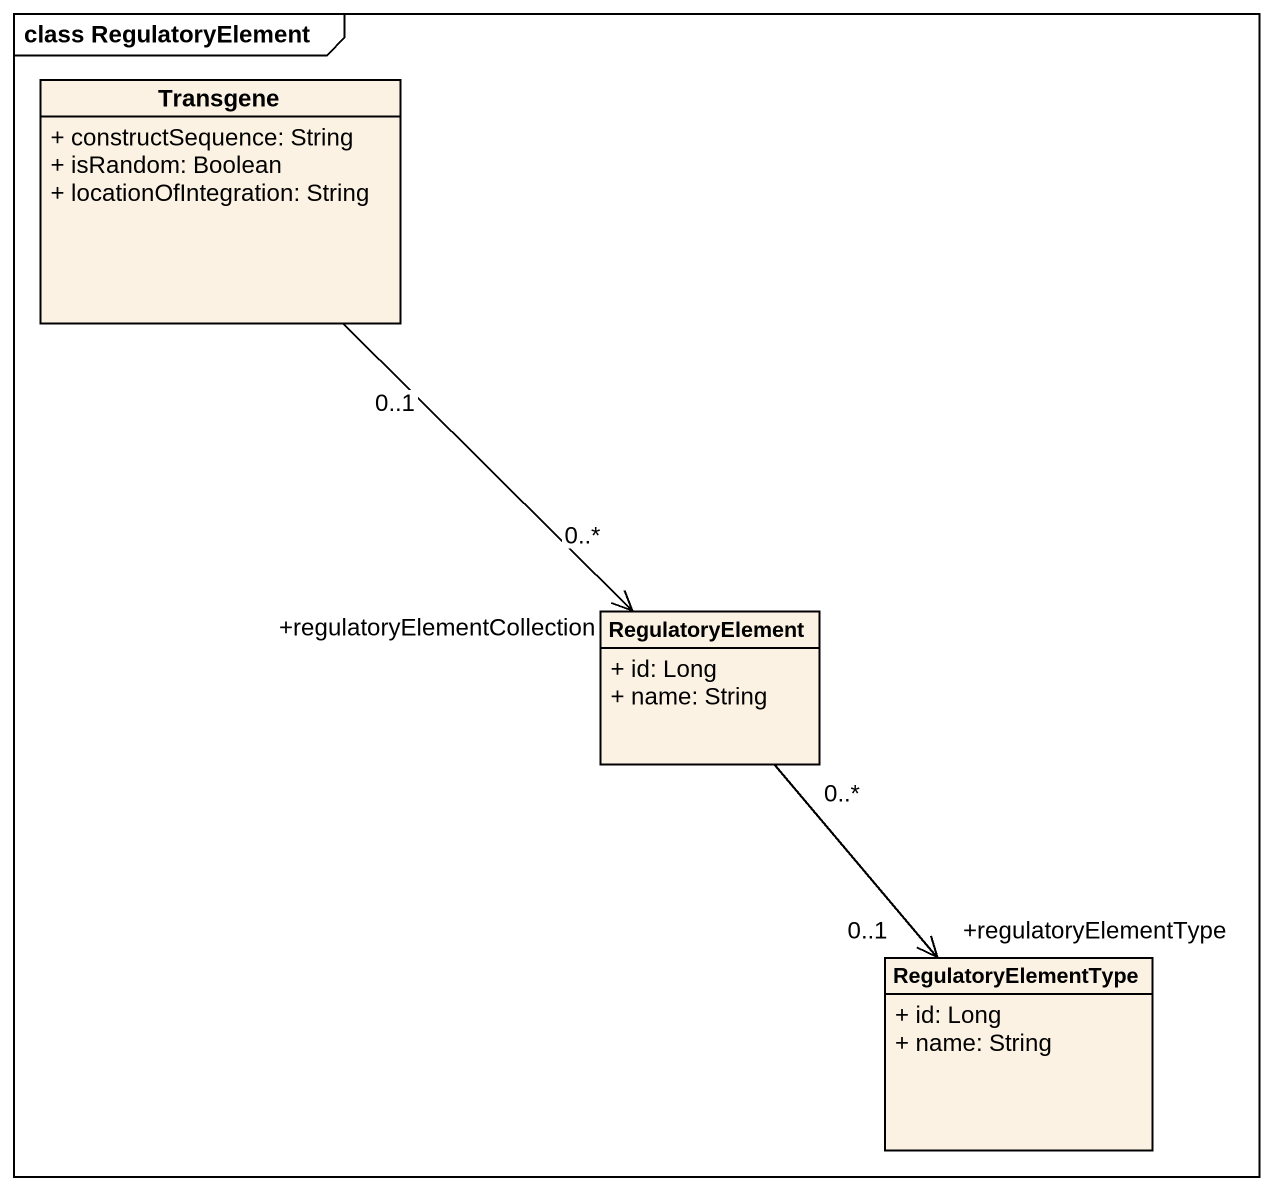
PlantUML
@startuml
mainframe class RegulatoryElement
hide circle
hide empty members
skinparam classAttributeIconSize 0
class Transgene {
  + constructSequence: String
  + isRandom: Boolean
  + locationOfIntegration: String
}
class RegulatoryElement {
  + id: Long
  + name: String
}
class RegulatoryElementType {
  + id: Long
  + name: String
}
Transgene "0..1" --> "+regulatoryElementCollection\n0..*" RegulatoryElement
RegulatoryElementType "+regulatoryElementType\n0..1" <-up- "0..*" RegulatoryElement
@enduml
